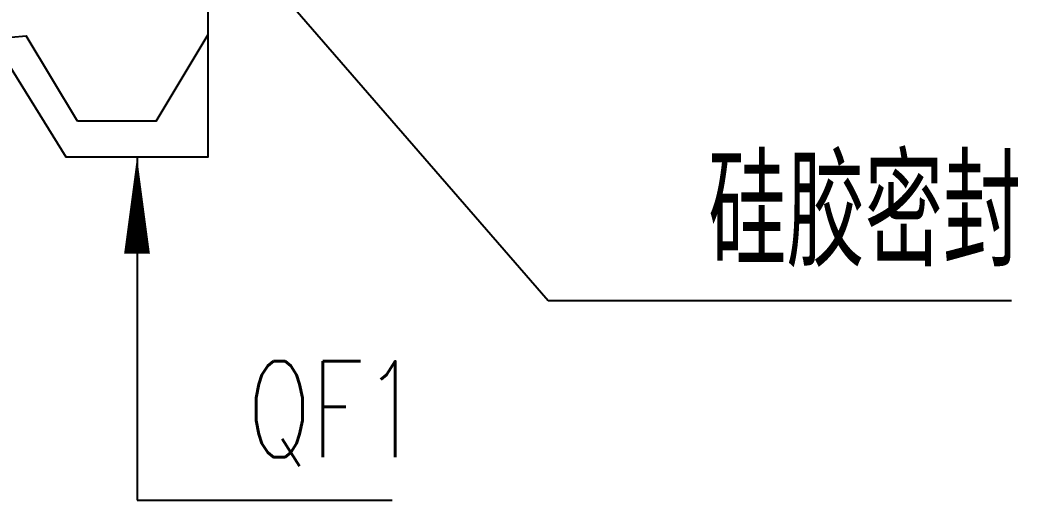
# Model space of a CAD drawing. Extents: x 13898408 to 14113608, y -853943 to -68012.
# Drawn here: x 14079174 to 14080723, y -849608 to -848863 of the extents above; entities that cross this region are included whole.
import ezdxf

# ---------------------------------------------------------------- set-up
doc = ezdxf.new("R2010")
doc.units = 0
doc.header["$LTSCALE"] = 1000
doc.header["$MEASUREMENT"] = 0
doc.layers.add('PUB_DIM', color=3, linetype='Continuous')
doc.layers.add('PUB_TEXT', color=7, linetype='Continuous')
doc.styles.add('_TCH_DIM', font='SIMPLEX', dxfattribs={"bigfont": 'GBCBIG'})

# ---------------------------------------------------------------- blocks, each defined once
blk = doc.blocks.new('A$C5D7C7B29')
at = {"color": 3}
for p, q in [((7750.1, 8029.5), (8505.3, 8096.4)), ((8665.3, 7831.5), (8505.3, 8096.4)), ((8908.7, 7831.5), (9070.8, 8099.8)), ((8908.7, 7831.5), (8665.3, 7831.5))]:
    blk.add_line(p, q, dxfattribs=at)
at = {"color": 2}
blk.add_lwpolyline([(8023.3, 7992.2), (8435, 8033.4), (8628.4, 7720.2), (9070.8, 7720.2), (9070.8, 9617), (8379.7, 9617)], dxfattribs=at)
at = {"layer": 'PUB_DIM'}
for p, q in [((9111.4, 8443), (10126.1, 7274.6)), ((8849.6, 7720.2), (8849.6, 6655.1)), ((10126.1, 7274.6), (11564.6, 7274.6)), ((8849.6, 6655.1), (9642.2, 6655.1))]:
    blk.add_line(p, q, dxfattribs=at)
blk.add_lwpolyline([(8849.6, 7720.2, 0, 80, 0), (8849.6, 7420.2, 0, 0, 0)], format="xyseb", dxfattribs=at)
at = {"layer": 'PUB_TEXT', "style": '_TCH_DIM'}
blk.add_text('硅胶密封', height=337.59, dxfattribs=at).set_placement((10622.6, 7379.6))
at = {"layer": 'PUB_TEXT', "style": '_TCH_DIM', "width": 0.705882}
blk.add_text('QF1', height=297.5, dxfattribs=at).set_placement((9192.2, 6788.4))

msp = doc.modelspace()

# ---------------------------------------------------------------- block references
at = {"xscale": 0.4999999999999998, "yscale": 0.4999999999999998, "zscale": 0.4999999999999998}
msp.add_blockref('A$C5D7C7B29', (14074930.4, -852935.9), dxfattribs=at)

doc.saveas('drawing.dxf')
